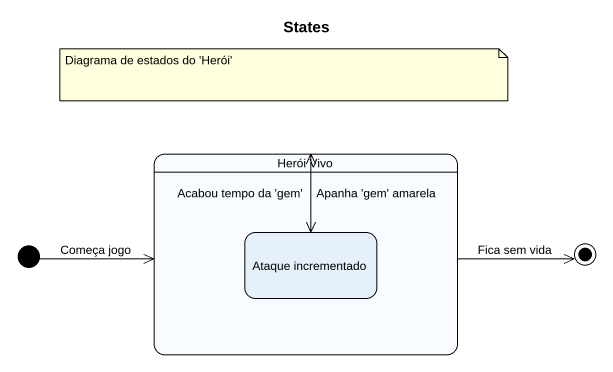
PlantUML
@startuml
title States
hide empty description
state "Herói Vivo" as Herói_Vivo {
  state "Ataque incrementado" as Ataque_incrementado
}
[*] -right-> Herói_Vivo : Começa jogo
Herói_Vivo --> Ataque_incrementado : Apanha 'gem' amarela
Ataque_incrementado -up-> Herói_Vivo : Acabou tempo da 'gem'
Herói_Vivo -right-> [*] : Fica sem vida
note as N1
  Diagrama de estados do 'Herói'
end note
@enduml
